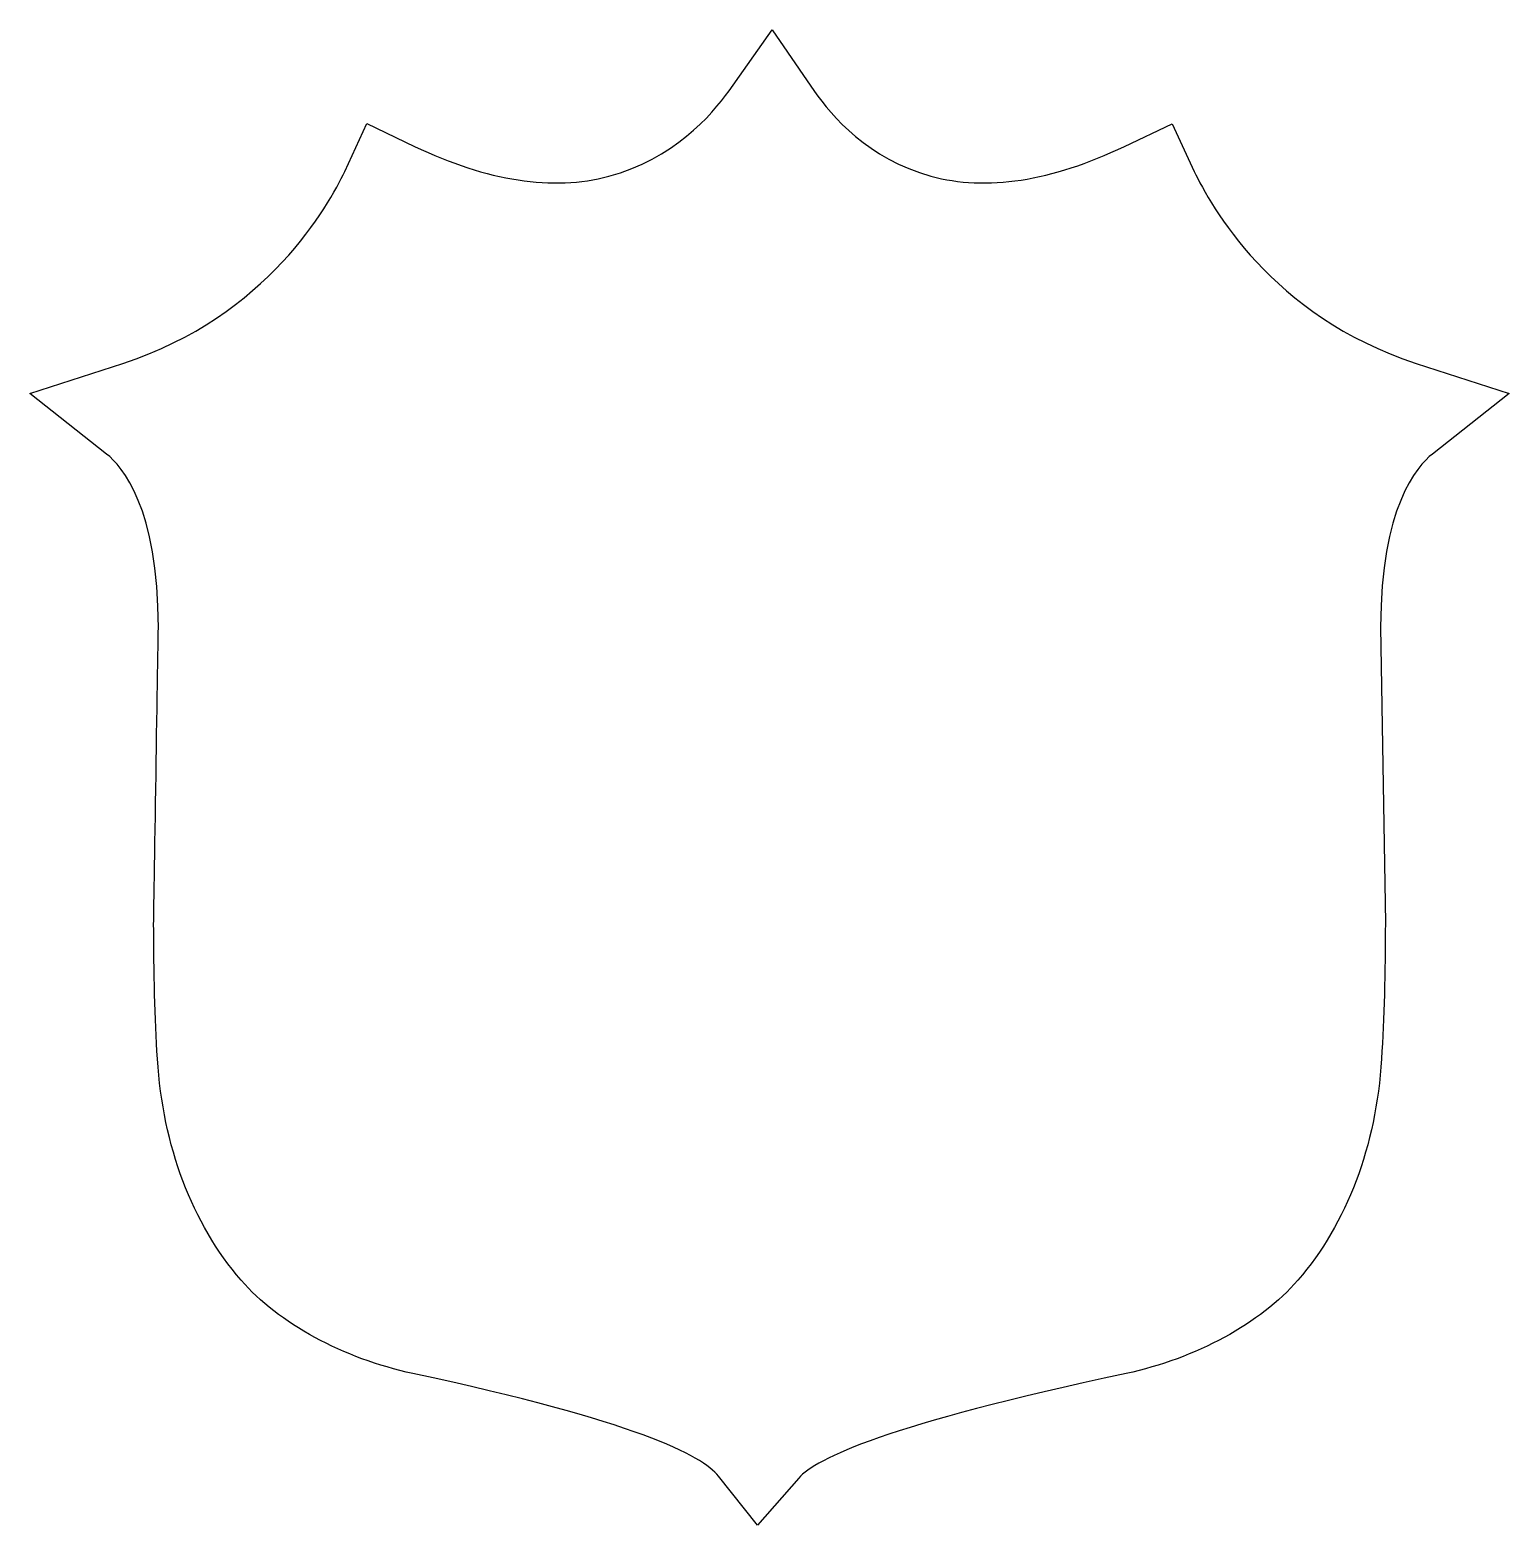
# Model space of a CAD drawing. Header units: centimetres. Extents: x -8.1 to 8.1, y -8.2 to 8.2.
import ezdxf

# ---------------------------------------------------------------- set-up
doc = ezdxf.new("R2010")
doc.units = ezdxf.units.CM
doc.header["$MEASUREMENT"] = 0
doc.layers.add('Camada 1', color=7, linetype='Continuous')

msp = doc.modelspace()

# ---------------------------------------------------------------- linework, layer by layer
at = {"layer": 'Camada 1'}
msp.add_open_spline([(-0.44482, 7.55261), (-0.44482, 7.55261), (-0.44453, 7.55261), (-0.44453, 7.55261), (-0.44453, 7.55261), (-0.63662, 7.28242), (-1.06352, 6.80143), (-1.76657, 6.61241), (-1.76657, 6.61241), (-2.38202, 6.4476), (-3.10118, 6.5582), (-3.90427, 6.94145), (-3.90427, 6.94145), (-3.90427, 6.94145), (-4.42674, 7.19082), (-4.42674, 7.19082), (-4.42674, 7.19082), (-4.42674, 7.19082), (-4.67122, 6.66605), (-4.67122, 6.66605), (-4.67122, 6.66605), (-4.84108, 6.30151), (-5.51828, 5.07273), (-7.11282, 4.55438), (-7.11282, 4.55438), (-7.11282, 4.55438), (-8.13374, 4.22196), (-8.13374, 4.22196), (-8.13374, 4.22196), (-8.13374, 4.22196), (-7.2902, 3.55778), (-7.2902, 3.55778), (-7.2902, 3.55778), (-7.11896, 3.42268), (-6.721, 2.96715), (-6.721, 1.64463), (-6.721, 1.64463), (-6.721, 1.64463), (-6.77278, -1.59596), (-6.77278, -1.59625), (-6.77278, -1.59625), (-6.77278, -2.15502), (-6.759, -2.64337), (-6.73095, -3.09493), (-6.73095, -3.09493), (-6.67044, -4.05717), (-6.3523, -4.89934), (-5.81023, -5.52978), (-5.81023, -5.52978), (-5.406, -6.00002), (-4.68271, -6.39245), (-3.92341, -6.55451), (-3.92341, -6.55451), (-1.46924, -7.07746), (-0.73936, -7.45732), (-0.55907, -7.68402), (-0.55907, -7.68402), (-0.55907, -7.68402), (-0.13111, -8.22197), (-0.13111, -8.22197), (-0.13111, -8.22197), (-0.13111, -8.22197), (0.32135, -7.70516), (0.32135, -7.70516), (0.32135, -7.70516), (0.51008, -7.49011), (1.28774, -7.11604), (3.92312, -6.55451), (3.92312, -6.55451), (4.68319, -6.39245), (5.406, -6.00002), (5.81023, -5.52978), (5.81023, -5.52978), (6.35202, -4.89933), (6.67063, -4.05748), (6.73082, -3.09553), (6.73082, -3.09553), (6.75913, -2.64426), (6.77278, -2.1547), (6.77278, -1.5987), (6.77278, -1.5987), (6.77278, -1.5987), (6.721, 1.65411), (6.721, 1.65411), (6.721, 1.65411), (6.721, 2.96745), (7.11912, 3.42266), (7.29022, 3.55776), (7.29022, 3.55776), (7.29022, 3.55776), (8.13374, 4.22194), (8.13374, 4.22194), (8.13374, 4.22194), (8.13374, 4.22194), (7.11314, 4.55434), (7.11314, 4.55434), (7.11314, 4.55434), (5.51815, 5.07269), (4.84143, 6.30146), (4.67199, 6.66569), (4.67199, 6.66569), (4.67199, 6.66569), (4.42738, 7.19078), (4.42738, 7.19078), (4.42738, 7.19078), (4.42738, 7.19078), (3.90443, 6.94109), (3.90443, 6.94109), (3.90443, 6.94109), (3.09949, 6.55691), (2.38308, 6.44695), (1.77543, 6.61391), (1.77543, 6.61391), (1.08937, 6.80261), (0.67902, 7.27838), (0.49567, 7.54551), (0.49567, 7.54551), (0.49567, 7.54551), (0.03035, 8.22198), (0.03035, 8.22198), (0.03035, 8.22198), (0.03035, 8.22198), (-0.44482, 7.55261), (-0.44482, 7.55261)], degree=3, knots=[0, 0, 0, 0, 0.03125, 0.03125, 0.03125, 0.03125, 0.0625, 0.0625, 0.0625, 0.0625, 0.09375, 0.09375, 0.09375, 0.09375, 0.125, 0.125, 0.125, 0.125, 0.15625, 0.15625, 0.15625, 0.15625, 0.1875, 0.1875, 0.1875, 0.1875, 0.21875, 0.21875, 0.21875, 0.21875, 0.25, 0.25, 0.25, 0.25, 0.28125, 0.28125, 0.28125, 0.28125, 0.3125, 0.3125, 0.3125, 0.3125, 0.34375, 0.34375, 0.34375, 0.34375, 0.375, 0.375, 0.375, 0.375, 0.40625, 0.40625, 0.40625, 0.40625, 0.4375, 0.4375, 0.4375, 0.4375, 0.46875, 0.46875, 0.46875, 0.46875, 0.5, 0.5, 0.5, 0.5, 0.53125, 0.53125, 0.53125, 0.53125, 0.5625, 0.5625, 0.5625, 0.5625, 0.59375, 0.59375, 0.59375, 0.59375, 0.625, 0.625, 0.625, 0.625, 0.65625, 0.65625, 0.65625, 0.65625, 0.6875, 0.6875, 0.6875, 0.6875, 0.71875, 0.71875, 0.71875, 0.71875, 0.75, 0.75, 0.75, 0.75, 0.78125, 0.78125, 0.78125, 0.78125, 0.8125, 0.8125, 0.8125, 0.8125, 0.84375, 0.84375, 0.84375, 0.84375, 0.875, 0.875, 0.875, 0.875, 0.90625, 0.90625, 0.90625, 0.90625, 0.9375, 0.9375, 0.9375, 0.9375, 1, 1, 1, 1], dxfattribs=at)

doc.saveas('drawing.dxf')
